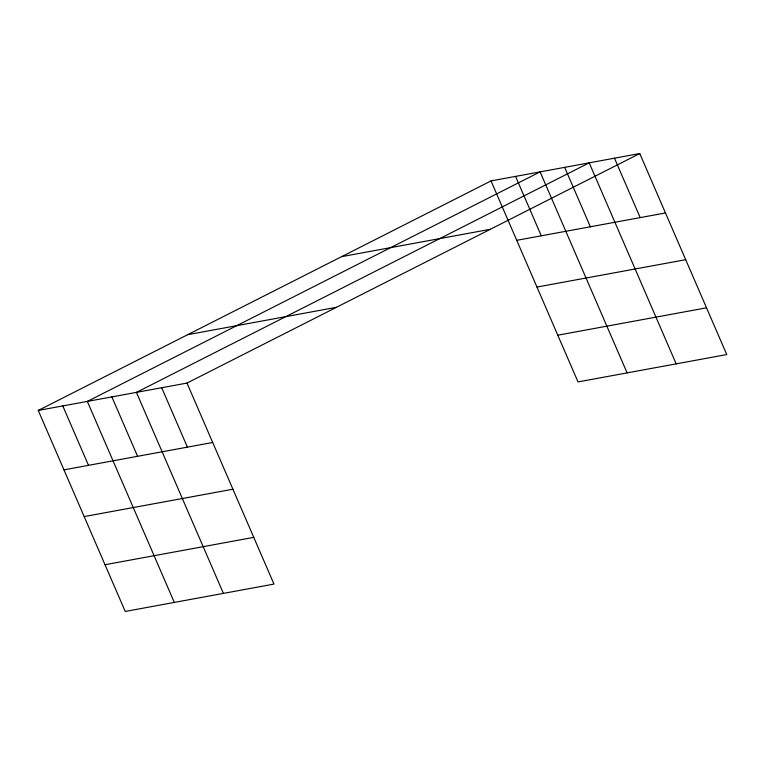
<?xml version="1.0" encoding="UTF-8"?>
<svg xmlns="http://www.w3.org/2000/svg" width="765" height="765" viewBox="0 0 765 765"><rect width="100%" height="100%" fill="white"/><g stroke="black" fill="none" stroke-linecap="round" stroke-linejoin="round"><path stroke-width="1.15" d="M38.25 410.442L186.985 383.074L273.975 584.087L125.24 611.455L38.25 410.442L491.025 180.913L639.76 153.545L726.75 354.558L578.015 381.926L491.025 180.913M186.985 383.074L639.76 153.545M341.611 256.657L490.346 229.29M516.738 240.325L665.473 212.957M187.664 334.697L336.399 307.329M536.963 287.057L685.698 259.689M557.79 335.194L706.525 307.826M63.964 469.853L212.699 442.486M84.179 516.585L232.914 489.218M105.015 564.733L253.751 537.365M614.477 158.192L640.19 217.604M676.183 363.863L589.193 162.849L136.419 392.378L223.399 593.391M564.656 167.363L590.36 226.775M627.099 372.89L540.109 171.876L87.334 401.415L174.315 602.428M515.572 176.399L541.276 235.811M161.702 387.731L187.406 447.143M111.872 396.892L137.585 456.303M62.787 405.928L88.501 465.34"/></g></svg>
